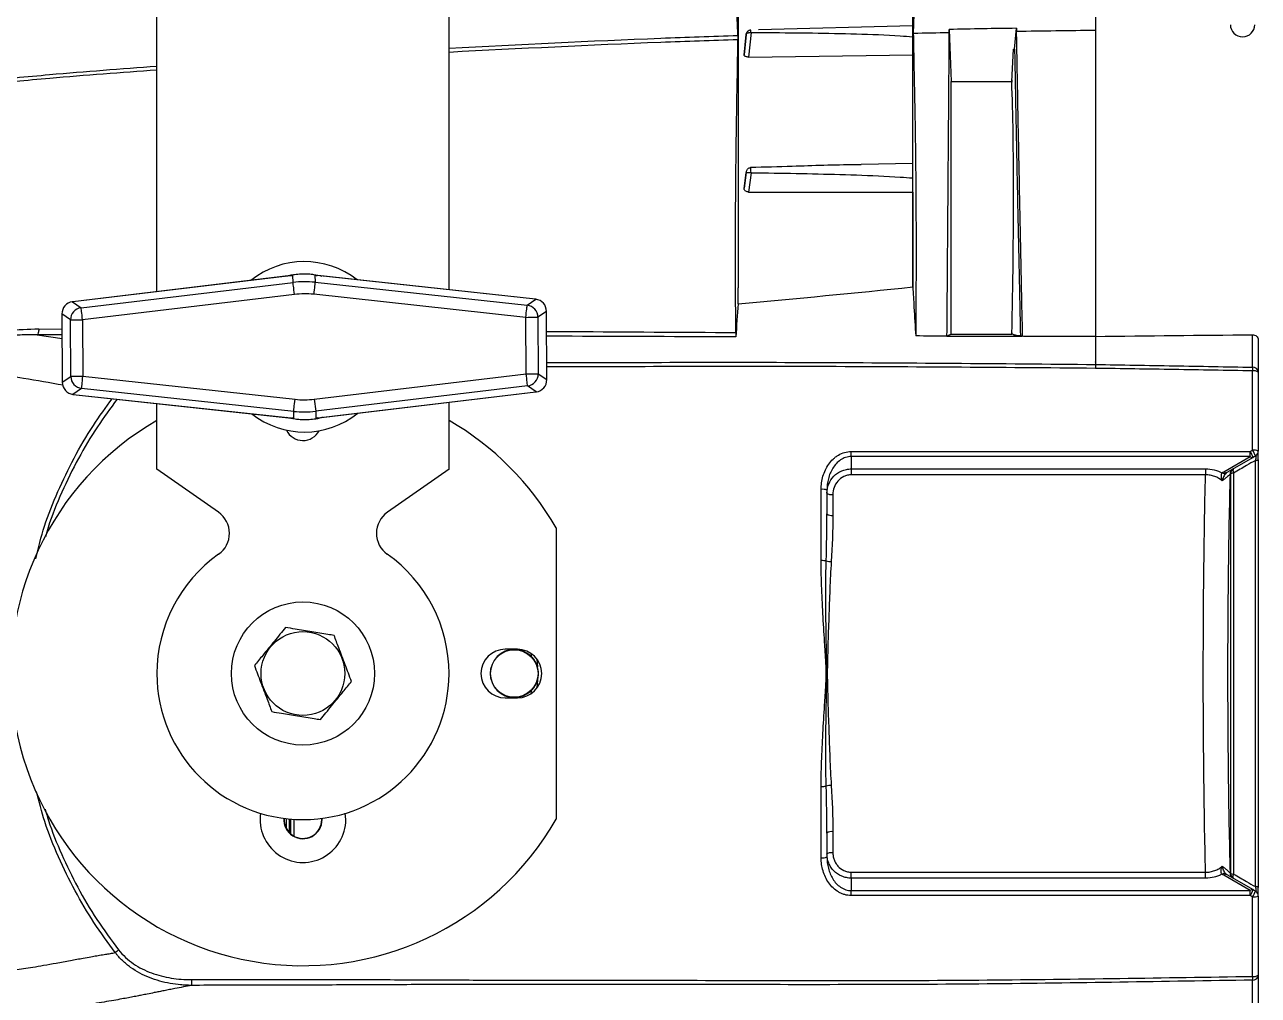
# Model space of a CAD drawing. Extents: x 9.3 to 87.2, y 0.6 to 68.8.
# Drawn here: x 13.83 to 20.16, y 25.04 to 30.02 of the extents above; entities that cross this region are included whole.
import ezdxf

# ---------------------------------------------------------------- set-up
doc = ezdxf.new("R2010")
doc.units = 0
doc.header["$MEASUREMENT"] = 0
doc.layers.add('OBJECT', color=7, linetype='CONTINUOUS')

msp = doc.modelspace()

# ---------------------------------------------------------------- linework, layer by layer
at = {"layer": 'OBJECT'}
for p, q in [((14.5044, 28.6507), (14.5044, 32.9182)), ((16.0044, 28.6601), (16.0044, 32.9182)), ((19.3244, 30.7756), (19.3244, 29.9916)), ((17.5309, 29.9713), (17.5204, 29.8672)), ((17.5204, 29.8653), (17.5309, 29.9712)), ((17.531, 29.9725), (17.5205, 29.8677)), ((17.5309, 29.9712), (17.5309, 29.9713)), ((17.5552, 29.9807), (17.5427, 29.855)), ((17.5542, 29.9932), (17.5527, 29.9932)), ((17.5535, 29.9807), (17.5552, 29.9807)), ((18.3859, 30.0154), (17.5936, 29.9944)), ((18.5735, 29.9799), (18.5731, 29.9967)), ((18.5731, 29.9967), (18.5824, 29.7301)), ((18.9088, 29.8948), (18.9182, 30.0026)), ((17.5427, 29.855), (18.3886, 29.8669)), ((18.8944, 29.7301), (18.904, 29.8948)), ((18.904, 29.8948), (18.9088, 29.8948)), ((18.5824, 28.4316), (18.5824, 29.7301)), ((18.5824, 29.7301), (18.8944, 29.7301)), ((17.5542, 29.2873), (17.5527, 29.2873)), ((18.3859, 29.3086), (18.1205, 29.3026)), ((17.5309, 29.2622), (17.5204, 29.1812)), ((17.5204, 29.1783), (17.5309, 29.2619)), ((17.5311, 29.2647), (17.5205, 29.1828)), ((17.5309, 29.2619), (17.5309, 29.2622)), ((17.5552, 29.2614), (17.5427, 29.1621)), ((17.5535, 29.2614), (17.5552, 29.2614)), ((17.5204, 29.1812), (17.5208, 29.1827)), ((17.5427, 29.1621), (18.3886, 29.1613)), ((18.3886, 28.6682), (18.3886, 29.1613)), ((15.2032, 28.734), (14.0724, 28.5989)), ((15.1918, 28.7328), (14.0724, 28.5991)), ((14.1154, 28.5683), (15.2034, 28.6982)), ((15.2034, 28.6982), (15.2032, 28.734)), ((15.3161, 28.7346), (15.3163, 28.6988)), ((16.4483, 28.6118), (15.3161, 28.7346)), ((15.3163, 28.6988), (16.4056, 28.5807)), ((16.4484, 28.6119), (15.3275, 28.7335)), ((15.2108, 28.6363), (14.1228, 28.5064)), ((16.3989, 28.5187), (15.3096, 28.6369)), ((14.0708, 28.5987), (14.07, 28.5988)), ((14.0708, 28.5987), (14.1154, 28.5683)), ((14.0724, 28.5989), (14.0724, 28.5991)), ((16.4056, 28.5807), (16.4499, 28.6116)), ((16.4484, 28.6119), (16.4483, 28.6118)), ((16.4507, 28.6117), (16.4499, 28.6116)), ((14.0164, 28.5367), (14.0183, 28.1847)), ((14.0606, 28.506), (14.0167, 28.536)), ((14.0167, 28.536), (14.0186, 28.1854)), ((16.4005, 28.2285), (16.3989, 28.5187)), ((16.5047, 28.5495), (16.4612, 28.5191)), ((16.4612, 28.5191), (16.4627, 28.2288)), ((16.5066, 28.1989), (16.5047, 28.5495)), ((16.5069, 28.1982), (16.505, 28.5502)), ((13.8986, 28.4591), (14.0168, 28.4586)), ((14.0621, 28.2158), (14.0606, 28.506)), ((14.1228, 28.5064), (14.1244, 28.2162)), ((13.8899, 28.4295), (14.0171, 28.4096)), ((14.017, 28.4291), (13.8899, 28.4295)), ((18.5615, 28.4216), (18.5615, 28.4226)), ((18.5824, 28.4316), (18.8944, 28.4316)), ((18.9252, 28.4232), (18.8944, 28.4316)), ((18.9021, 28.4214), (18.9008, 28.4214)), ((18.9481, 28.4214), (18.9386, 28.4232)), ((19.3244, 28.4212), (19.3244, 28.3089)), ((20.1604, 28.404), (20.1604, 28.2378)), ((19.3244, 28.3089), (19.3244, 28.2896)), ((19.3244, 28.2885), (19.3244, 28.2896)), ((19.3244, 28.2885), (19.3244, 28.2768)), ((14.0186, 28.1854), (14.0621, 28.2158)), ((14.1244, 28.2162), (15.2137, 28.098)), ((15.3125, 28.0986), (16.4005, 28.2285)), ((16.4627, 28.2288), (16.5066, 28.1989)), ((14.1177, 28.1542), (14.0734, 28.1233)), ((15.207, 28.036), (14.1177, 28.1542)), ((16.4079, 28.1666), (15.3199, 28.0367)), ((15.3201, 28.0009), (16.4509, 28.1359)), ((15.3315, 28.0021), (16.4509, 28.1358)), ((16.4525, 28.1361), (16.4079, 28.1666)), ((16.4509, 28.1359), (16.4509, 28.1358)), ((16.4525, 28.1361), (16.4533, 28.1361)), ((14.0726, 28.1232), (14.0734, 28.1233)), ((14.0749, 28.1229), (14.075, 28.1231)), ((14.0749, 28.1229), (15.1958, 28.0014)), ((14.075, 28.1231), (15.2072, 28.0003)), ((14.5044, 27.7398), (14.5044, 28.0764)), ((15.3125, 28.0986), (15.3199, 28.0367)), ((16.0044, 27.7398), (16.0044, 28.0825)), ((15.2072, 28.0003), (15.207, 28.036)), ((15.3199, 28.0367), (15.3201, 28.0009)), ((18.0704, 27.8044), (18.0704, 27.8299)), ((18.0704, 27.8044), (18.0704, 27.7407)), ((19.9829, 27.7261), (20.1185, 27.8044)), ((20.1335, 27.7996), (19.9979, 27.7214)), ((14.8207, 27.5183), (14.5044, 27.7398)), ((16.0044, 27.7398), (15.6881, 27.5183)), ((18.0704, 27.7407), (19.8892, 27.7407)), ((18.0704, 27.7407), (18.0704, 27.7103)), ((19.8892, 27.7103), (18.0704, 27.7103)), ((19.8892, 27.7407), (19.8892, 27.7103)), ((20.0185, 27.7162), (20.0151, 27.7142)), ((17.9754, 27.6083), (17.9754, 27.5021)), ((16.5544, 27.4385), (16.5544, 25.9419)), ((16.3554, 26.8152), (16.2934, 26.8152)), ((16.4248, 26.7942), (16.4261, 26.7777)), ((16.4549, 26.7617), (16.4589, 26.7244)), ((16.4589, 26.656), (16.4551, 26.6186)), ((16.2934, 26.5652), (16.3554, 26.5652)), ((16.4261, 26.6027), (16.4248, 26.5862)), ((15.1674, 25.9453), (15.1674, 25.8985)), ((15.1844, 25.9435), (15.1844, 25.8738)), ((15.1918, 25.8667), (15.1918, 25.9428)), ((15.2068, 25.9417), (15.2068, 25.8562)), ((15.3509, 25.9402), (15.3507, 25.9464)), ((15.3524, 25.9402), (15.3522, 25.9466)), ((15.4744, 25.9402), (15.472, 25.9725)), ((17.9754, 25.8783), (17.9754, 25.772)), ((18.0704, 25.6701), (19.8892, 25.6701)), ((18.0704, 25.6397), (18.0704, 25.6701)), ((19.8892, 25.6397), (19.8892, 25.6701)), ((19.9979, 25.659), (20.1335, 25.5807)), ((20.0151, 25.6662), (20.0185, 25.6642)), ((18.0704, 25.6397), (18.0704, 25.5759)), ((19.8892, 25.6397), (18.0704, 25.6397)), ((20.1185, 25.576), (19.9829, 25.6542)), ((18.0704, 25.5505), (18.0704, 25.5759)), ((20.1604, 25.1412), (20.1604, 24.9761))]:
    msp.add_line(p, q, dxfattribs=at)
at = {"layer": 'OBJECT', "flags": 128}
for points in [[(15.2108, 28.6363), (15.2094, 28.6479), (15.2081, 28.6591), (15.2068, 28.6694), (15.2057, 28.6786), (15.2048, 28.6864), (15.2041, 28.6923), (15.2036, 28.6963), (15.2034, 28.6982)], [(15.3163, 28.6988), (15.3161, 28.6969), (15.3157, 28.6929), (15.315, 28.687), (15.3142, 28.6792), (15.3132, 28.67), (15.3121, 28.6596), (15.3109, 28.6484), (15.3096, 28.6369)], [(16.3989, 28.5187), (16.4002, 28.5303), (16.4014, 28.5415), (16.4025, 28.5519), (16.4035, 28.5611), (16.4043, 28.5688), (16.405, 28.5748), (16.4054, 28.5788), (16.4056, 28.5807)], [(14.1228, 28.5064), (14.1214, 28.518), (14.1201, 28.5291), (14.1189, 28.5395), (14.1178, 28.5487), (14.1169, 28.5564), (14.1161, 28.5624), (14.1157, 28.5664), (14.1154, 28.5683)], [(16.3989, 28.5187), (16.4104, 28.5188), (16.4215, 28.5188), (16.4319, 28.5189), (16.4411, 28.5189), (16.4489, 28.519), (16.4549, 28.519), (16.4591, 28.519), (16.4612, 28.5191)], [(14.0606, 28.506), (14.0626, 28.5061), (14.0668, 28.5061), (14.0728, 28.5061), (14.0806, 28.5062), (14.0898, 28.5062), (14.1002, 28.5063), (14.1113, 28.5063), (14.1228, 28.5064)], [(20.1308, 28.2624), (20.1306, 28.2966), (20.13, 28.4298)], [(14.0621, 28.2158), (14.0642, 28.2158), (14.0684, 28.2159), (14.0744, 28.2159), (14.0822, 28.2159), (14.0914, 28.216), (14.1018, 28.216), (14.1129, 28.2161), (14.1244, 28.2162)], [(14.1177, 28.1542), (14.1179, 28.1561), (14.1183, 28.1601), (14.119, 28.166), (14.1198, 28.1738), (14.1208, 28.183), (14.1219, 28.1934), (14.1231, 28.2046), (14.1244, 28.2162)], [(16.4005, 28.2285), (16.412, 28.2286), (16.4231, 28.2286), (16.4335, 28.2287), (16.4427, 28.2287), (16.4505, 28.2288), (16.4565, 28.2288), (16.4607, 28.2288), (16.4627, 28.2288)], [(16.4079, 28.1666), (16.4076, 28.1685), (16.4072, 28.1725), (16.4064, 28.1784), (16.4055, 28.1862), (16.4044, 28.1954), (16.4032, 28.2057), (16.4019, 28.2169), (16.4005, 28.2285)], [(15.207, 28.036), (15.2072, 28.0379), (15.2076, 28.0419), (15.2083, 28.0479), (15.2091, 28.0556), (15.2101, 28.0649), (15.2112, 28.0752), (15.2124, 28.0864), (15.2137, 28.098)], [(20.1185, 27.8044), (20.1185, 27.807), (20.1185, 27.8099), (20.1185, 27.8129), (20.1185, 27.8161), (20.1185, 27.8195), (20.1185, 27.823), (20.1185, 27.8264), (20.1185, 27.8299)], [(20.0335, 27.7419), (20.0321, 27.7407), (20.0311, 27.7389), (20.0305, 27.7366), (20.0303, 27.7339), (20.0305, 27.7307), (20.0311, 27.7272), (20.0321, 27.7234), (20.0335, 27.7194)], [(17.9454, 27.6166), (17.946, 27.615), (17.9477, 27.6135), (17.9505, 27.612), (17.9542, 27.6108), (17.9587, 27.6097), (17.9639, 27.609), (17.9695, 27.6085), (17.9754, 27.6083)], [(17.9454, 25.7637), (17.946, 25.7653), (17.9477, 25.7669), (17.9505, 25.7683), (17.9542, 25.7696), (17.9587, 25.7706), (17.9639, 25.7714), (17.9695, 25.7719), (17.9754, 25.772)], [(20.0335, 25.6384), (20.0321, 25.6397), (20.0311, 25.6414), (20.0305, 25.6437), (20.0303, 25.6465), (20.0305, 25.6497), (20.0311, 25.6532), (20.0321, 25.657), (20.0335, 25.6609)], [(20.1185, 25.5505), (20.1185, 25.5539), (20.1185, 25.5574), (20.1185, 25.5609), (20.1185, 25.5642), (20.1185, 25.5675), (20.1185, 25.5705), (20.1185, 25.5734), (20.1185, 25.576)], [(20.13, 24.9504), (20.1301, 24.9844), (20.1307, 25.1165)]]:
    msp.add_lwpolyline(points, dxfattribs=at)
at = {"layer": 'OBJECT'}
for centre, radius in [((15.2544, 26.6902), 0.3675), ((15.2544, 26.6902), 0.215), ((16.3394, 26.6902), 0.122)]:
    msp.add_circle(centre, radius, dxfattribs=at)
for centre, radius, start, end in [((20.0794, 30.0212), 0.0625, 180, 360), ((15.2617, 28.3674), 0.4375, 51.81017, 128.81083), ((16.3984, 28.5184), 0.0627, 0.61945, 83.41331), ((14.1233, 28.506), 0.0627, 97.20747, 180.00171), ((24.5817, 28.1814), 5.2581, 178.96032, 179.17747), ((24.453, 28.1596), 4.3234, 178.63742, 178.88722), ((20.1329, 28.2349), 0.0276, 6.01606, 94.3518), ((14.1249, 28.2165), 0.0627, 180.61933, 263.41357), ((16.4, 28.2288), 0.0627, 277.20757, 0.00161), ((20.1376, 28.2006), 0.0436, 58.49349, 99.52978), ((15.2617, 28.3674), 0.4375, 231.81017, 308.81083), ((15.2544, 26.6902), 1.5, 120, 330.07357), ((15.2544, 27.9802), 0.094, 205.48452, 332.37038), ((15.2544, 26.6902), 1.5, 29.92643, 60), ((20.0161, 27.7603), 0.1238, 18.53186, 34.21453), ((20.1377, 27.7813), 0.056, 66.15474, 97.53275), ((20.0286, 27.7675), 0.1231, 18.46381, 34.24269), ((20.1304, 27.8325), 0.03, 300, 0), ((20.1296, 27.8134), 0.0143, 218.91535, 285.82024), ((20.1476, 27.8075), 0.0234, 264.49249, 303.00117), ((19.986, 27.7371), 0.0203, 236.47754, 291.6226), ((19.994, 27.7351), 0.0143, 218.91475, 285.8202), ((20.045, 27.714), 0.0299, 120.02082, 179.71652), ((20.0485, 27.716), 0.0299, 120.01906, 179.71631), ((20.0319, 27.6909), 0.0285, 86.75147, 117.90553), ((17.9228, 27.5696), 0.0664, 70.10983, 96.38465), ((14.745, 27.4102), 0.132, 305.28126, 55), ((15.7638, 27.4102), 0.132, 125, 234.71874), ((17.9684, 27.5382), 0.0368, 231.38687, 281.05001), ((15.2544, 26.6902), 0.75, 125.28126, 180), ((15.2544, 26.6902), 0.75, 0, 54.71874), ((17.9182, 27.0253), 0.2444, 84.56856, 90.65221), ((17.9707, 27.3701), 0.1057, 253.85249, 268.12866), ((16.2934, 26.6902), 0.125, 90, 270), ((16.3394, 26.6902), 0.1232, 45.25939, 314.74061), ((16.3554, 26.6902), 0.125, 270, 90), ((15.2544, 26.6902), 0.75, 180, 0), ((17.9182, 26.3551), 0.2444, 269.34767, 275.43155), ((17.9707, 26.0103), 0.1057, 91.87134, 106.14751), ((15.2544, 25.9402), 0.22, 171.5662, 0), ((15.2544, 25.9402), 0.098, 176.25401, 0), ((15.2544, 25.9402), 0.0965, 176.31142, 0), ((17.9684, 25.8422), 0.0368, 78.94999, 128.61313), ((17.9228, 25.8108), 0.0664, 263.61499, 289.89025), ((19.986, 25.6433), 0.0203, 68.3774, 123.52246), ((19.994, 25.6453), 0.0143, 74.1798, 141.08525), ((20.045, 25.6664), 0.0299, 180.28348, 239.97918), ((20.0485, 25.6644), 0.0299, 180.28386, 239.98063), ((20.0319, 25.6894), 0.0285, 242.09447, 273.24853), ((20.1476, 25.5728), 0.0234, 57.00004, 95.5063), ((20.1296, 25.567), 0.0143, 74.17976, 141.08465), ((20.0161, 25.6201), 0.1238, 325.78547, 341.46814), ((20.0286, 25.6128), 0.1231, 325.75731, 341.53619), ((20.1377, 25.5991), 0.056, 262.46725, 293.84526), ((20.1304, 25.5479), 0.03, 0, 60), ((20.1376, 25.1784), 0.0436, 260.4646, 301.5321), ((25.5091, 25.2192), 5.3793, 180.89252, 181.09369), ((20.1329, 25.1441), 0.0277, 265.55832, 354.02485)]:
    msp.add_arc(centre, radius, start, end, dxfattribs=at)
for centre, major_axis, ratio, start_param, end_param in [((17.2055, 26.6999), (0.2775, 3.6002), 0.04139, 5.78984, 5.790958), ((18.5816, 26.6902), (0.2162, 3.68), 0.064825, 5.209127, 5.688272), ((18.8958, 29.738), (0.0009, 0.015), 0.064825, 1.574605, 2.544533), ((17.2055, 26.6978), (0.218, 3.6002), 0.063145, 5.476315, 5.477433), ((15.2626, 28.2008), (-0.0027, 0.5009), 0.998148, 6.170016, 6.396354), ((15.2626, 28.2008), (0.0024, -0.4386), 0.997533, 3.028424, 3.254762), ((14.0789, 28.5364), (-0.0173, 0.0605), 0.988785, 6.131077, 7.583017), ((14.0724, 28.5984), (0.00749, 0.0009), 0.069473, 1.562842, 1.768966), ((16.4484, 28.6113), (0.0075, -0.00082), 0.069473, 1.372627, 1.57875), ((16.4425, 28.5492), (0.0167, 0.0607), 0.988785, 4.983354, 6.435293), ((18.8959, 28.4464), (0.0009, 0.015), 0.064825, 2.069916, 3.127948), ((16.4444, 28.1985), (-0.0173, 0.0605), 0.988785, 2.989485, 4.441424), ((14.0808, 28.1857), (0.0167, 0.0607), 0.988785, 1.841761, 3.2937), ((16.4509, 28.1365), (0.00749, 0.0009), 0.069473, 4.704435, 4.910558), ((14.075, 28.1236), (0.0075, -0.00082), 0.069473, 4.51422, 4.720343), ((15.2607, 28.5341), (-0.0024, 0.4386), 0.997533, 3.028424, 3.254762), ((15.2607, 28.5341), (-0.0027, 0.5009), 0.998148, 3.028424, 3.254762)]:
    msp.add_ellipse(centre, major_axis=major_axis, ratio=ratio, start_param=start_param, end_param=end_param, dxfattribs=at)
for points in [[(18.4156, 30.7631), (18.4069, 30.5007), (18.398, 30.2383), (18.3887, 29.976)], [(13.5894, 29.9757), (13.7951, 30.1138), (14.0016, 30.2507), (14.2088, 30.3863)], [(14.2341, 30.3663), (14.0225, 30.228), (13.8117, 30.0886), (13.6018, 29.9478)], [(18.5735, 29.9799), (18.5119, 29.9786), (18.4503, 29.9773), (18.3887, 29.976)], [(18.9182, 30.0026), (18.8032, 30.0012), (18.6881, 29.9992), (18.5731, 29.9967)], [(18.9182, 30.0026), (18.9179, 29.9971), (18.9176, 29.9916), (18.9173, 29.9861)], [(19.3244, 29.9916), (19.1887, 29.9901), (19.053, 29.9882), (18.9173, 29.9861)], [(18.3859, 28.6751), (18.3859, 28.688), (18.3859, 28.7009), (18.3859, 28.7137)], [(17.4895, 28.5888), (17.4895, 28.6159), (17.4894, 28.6428), (17.4894, 28.6695)], [(17.4895, 28.5888), (17.7887, 28.6151), (18.0875, 28.644), (18.3859, 28.6751)], [(18.3859, 28.6751), (18.3879, 28.6404), (18.3901, 28.6056), (18.3922, 28.5708)], [(17.4895, 28.5888), (17.4855, 28.5319), (17.4811, 28.4751), (17.4765, 28.4184)], [(18.3922, 28.5708), (18.3952, 28.5216), (18.3982, 28.4723), (18.4012, 28.423)], [(17.477, 28.4409), (17.4771, 28.4308), (17.4769, 28.423), (17.4765, 28.4184)], [(18.5615, 28.4226), (18.5081, 28.4227), (18.4546, 28.4229), (18.4012, 28.423)], [(18.5615, 28.4216), (18.6746, 28.4215), (18.7877, 28.4214), (18.9008, 28.4214)], [(19.3244, 28.4212), (19.1836, 28.4206), (19.0428, 28.4209), (18.9021, 28.4214)], [(18.9021, 28.4214), (18.9175, 28.4214), (18.9328, 28.4214), (18.9481, 28.4214)], [(18.9386, 28.4232), (18.9341, 28.4232), (18.9297, 28.4232), (18.9252, 28.4232)], [(19.3244, 28.4212), (19.5929, 28.4239), (19.8615, 28.4267), (20.13, 28.4298)], [(20.1304, 27.8368), (20.1304, 27.973), (20.1304, 28.1086), (20.1304, 28.2436)], [(20.1604, 28.2378), (20.1604, 28.1033), (20.1604, 27.9682), (20.1604, 27.8325)], [(18.0704, 27.8299), (18.7531, 27.8295), (19.4358, 27.8299), (20.1185, 27.8299)], [(20.1185, 27.8299), (20.1224, 27.8322), (20.1264, 27.8345), (20.1304, 27.8368)], [(20.1185, 27.8044), (19.4358, 27.8044), (18.7531, 27.804), (18.0704, 27.8044)], [(20.1454, 27.8065), (20.1414, 27.8042), (20.1374, 27.8019), (20.1335, 27.7996)], [(19.9748, 27.7201), (19.9771, 27.7224), (19.9798, 27.7244), (19.9829, 27.7261)], [(19.9979, 27.7214), (19.9962, 27.7204), (19.9947, 27.7193), (19.9935, 27.7182)], [(17.9154, 27.2697), (17.9154, 27.3918), (17.9154, 27.5139), (17.9154, 27.6356)], [(17.9454, 27.632), (17.9454, 27.5912), (17.9454, 27.5503), (17.9454, 27.5094)], [(17.9413, 27.2686), (17.9437, 27.3492), (17.9454, 27.4295), (17.9454, 27.5094)], [(17.9754, 27.5021), (17.9754, 27.4235), (17.9721, 27.3442), (17.9673, 27.2645)], [(17.9154, 25.7448), (17.9154, 25.8666), (17.9154, 25.9886), (17.9154, 26.1107)], [(17.9454, 25.8709), (17.9454, 25.9509), (17.9437, 26.0312), (17.9413, 26.1118)], [(17.9673, 26.1159), (17.9721, 26.0362), (17.9754, 25.9569), (17.9754, 25.8783)], [(17.9454, 25.8709), (17.9454, 25.8301), (17.9454, 25.7892), (17.9454, 25.7483)], [(19.9829, 25.6542), (19.9798, 25.656), (19.9771, 25.658), (19.9748, 25.6603)], [(19.9935, 25.6622), (19.9947, 25.661), (19.9962, 25.66), (19.9979, 25.659)], [(18.0704, 25.5759), (18.7531, 25.5764), (19.4358, 25.576), (20.1185, 25.576)], [(20.1185, 25.5505), (19.4358, 25.5505), (18.7531, 25.5509), (18.0704, 25.5505)], [(20.1304, 25.5436), (20.1264, 25.5459), (20.1224, 25.5482), (20.1185, 25.5505)], [(20.1304, 25.1354), (20.1304, 25.2708), (20.1304, 25.4069), (20.1304, 25.5436)], [(20.1335, 25.5807), (20.1374, 25.5784), (20.1414, 25.5761), (20.1454, 25.5738)], [(20.1604, 25.5479), (20.1604, 25.4117), (20.1604, 25.2761), (20.1604, 25.1412)], [(14.308, 25.2712), (14.3015, 25.2662), (14.2951, 25.2612), (14.2907, 25.2577)]]:
    msp.add_open_spline(points, degree=3, dxfattribs=at)
for points, knots in [([(17.4878, 29.9658), (17.484, 30.0734), (17.4802, 30.181), (17.4765, 30.2886), (17.4718, 30.4262), (17.4672, 30.5637), (17.4626, 30.7013)], [0.00042223, 0.00042223, 0.00042223, 0.00042223, 0.00998302, 0.00998302, 0.00998302, 0.02220394, 0.02220394, 0.02220394, 0.02220394]), ([(17.4894, 30.3068), (17.4894, 30.2693), (17.4894, 30.2275), (17.4894, 30.1355), (17.4894, 30.0853), (17.4894, 29.9765), (17.4894, 29.9183), (17.4894, 29.8252), (17.4894, 29.7932), (17.4894, 29.7272), (17.4894, 29.6933), (17.4894, 29.5888), (17.4894, 29.5157), (17.4894, 29.4011), (17.4894, 29.3621), (17.4894, 29.2824), (17.4894, 29.2416), (17.4894, 29.1172), (17.4894, 29.0315), (17.4894, 28.8988), (17.4894, 28.8539), (17.4894, 28.7855), (17.4894, 28.7625), (17.4894, 28.7162), (17.4894, 28.6928), (17.4894, 28.6695)], [0, 0, 0, 0, 0.125, 0.125, 0.25, 0.25, 0.375, 0.375, 0.4375, 0.4375, 0.5, 0.5, 0.625, 0.625, 0.6875, 0.6875, 0.75, 0.75, 0.875, 0.875, 0.9375, 0.9375, 0.96875, 0.96875, 1, 1, 1, 1]), ([(18.3859, 28.7137), (18.3859, 28.8963), (18.3859, 29.0683), (18.3859, 29.3909), (18.3859, 29.5394), (18.3859, 29.7427), (18.3859, 29.8068), (18.3859, 29.9276), (18.3859, 29.9844), (18.3859, 30.1434), (18.3859, 30.2332), (18.3859, 30.3068)], [0, 0, 0, 0, 0.25, 0.25, 0.5, 0.5, 0.625, 0.625, 0.75, 0.75, 1, 1, 1, 1]), ([(16.0044, 29.9007), (16.3667, 29.9194), (16.8609, 29.945), (17.3557, 29.9614), (17.4878, 29.9658)], [0, 0, 0, 0, 0.733039, 1, 1, 1, 1]), ([(17.4878, 29.9658), (17.4879, 29.9611), (17.4881, 29.9569), (17.4882, 29.9495), (17.4882, 29.9463), (17.4882, 29.9437)], [0, 0, 0, 0, 0.5, 0.5, 1, 1, 1, 1]), ([(17.5309, 29.9713), (17.5309, 29.9713), (17.531, 29.9734), (17.5317, 29.9779), (17.5347, 29.9839), (17.5384, 29.9882), (17.5412, 29.9896), (17.5419, 29.9899)], [0, 0, 0, 0, 0.007792, 0.267396, 0.605312, 0.905333, 1, 1, 1, 1]), ([(17.5309, 29.9712), (17.5309, 29.9712), (17.5311, 29.9722), (17.5319, 29.975), (17.535, 29.9781), (17.5408, 29.98), (17.547, 29.9808), (17.5513, 29.9807), (17.5535, 29.9807)], [0, 0, 0, 0, 0.00456, 0.169624, 0.473652, 0.691285, 0.845257, 1, 1, 1, 1]), ([(17.5527, 29.9932), (17.5501, 29.993), (17.5462, 29.9926), (17.5429, 29.9905), (17.5419, 29.9899)], [0, 0, 0, 0, 0.681391, 1, 1, 1, 1]), ([(17.5527, 29.9932), (17.553, 29.993), (17.5534, 29.9926), (17.5534, 29.9847), (17.5535, 29.9807)], [0, 0, 0, 0, 0.488037, 1, 1, 1, 1]), ([(17.5552, 29.9807), (17.5853, 29.9806), (17.6906, 29.9805), (17.8711, 29.9792), (18.0965, 29.9743), (18.2683, 29.9691), (18.3646, 29.9608), (18.3859, 29.959)], [0, 0, 0, 0, 0.108843, 0.380177, 0.651516, 0.922882, 1, 1, 1, 1]), ([(18.3887, 29.976), (18.3894, 29.9302), (18.3903, 29.8819), (18.3923, 29.78), (18.3934, 29.7265), (18.3957, 29.6145), (18.3968, 29.5561), (18.3989, 29.4344), (18.3998, 29.3713), (18.4012, 29.2408), (18.4018, 29.1733), (18.4025, 29.0338), (18.4027, 28.9618), (18.4028, 28.7405), (18.4022, 28.5855), (18.4012, 28.423)], [0, 0, 0, 0, 0.125, 0.125, 0.25, 0.25, 0.375, 0.375, 0.5, 0.5, 0.625, 0.625, 0.75, 0.75, 1, 1, 1, 1]), ([(18.5615, 28.4226), (18.5622, 28.504), (18.5628, 28.5836), (18.564, 28.7393), (18.5646, 28.8152), (18.5658, 28.963), (18.5663, 29.0349), (18.5674, 29.1747), (18.568, 29.2425), (18.5695, 29.4392), (18.5704, 29.5614), (18.5717, 29.7297), (18.5721, 29.7834), (18.5728, 29.8855), (18.5731, 29.934), (18.5735, 29.9799)], [0, 0, 0, 0, 0.125, 0.125, 0.25, 0.25, 0.375, 0.375, 0.5, 0.5, 0.75, 0.75, 0.875, 0.875, 1, 1, 1, 1]), ([(18.9173, 29.9861), (18.9181, 29.9399), (18.919, 29.8911), (18.9208, 29.7884), (18.9218, 29.7345), (18.925, 29.5652), (18.9274, 29.4425), (18.9326, 29.1791), (18.9355, 29.0384), (18.9415, 28.7412), (18.9448, 28.5847), (18.9481, 28.4214)], [0, 0, 0, 0, 0.125, 0.125, 0.25, 0.25, 0.5, 0.5, 0.75, 0.75, 1, 1, 1, 1]), ([(19.3244, 29.9916), (19.3244, 29.8986), (19.3244, 29.7954), (19.3244, 29.625), (19.3244, 29.5658), (19.3244, 29.4427), (19.3244, 29.3788), (19.3244, 29.2795), (19.3244, 29.2457), (19.3244, 29.1773), (19.3244, 29.1427), (19.3244, 29.0371), (19.3244, 28.9648), (19.3244, 28.7419), (19.3244, 28.5855), (19.3244, 28.4212)], [0, 0, 0, 0, 0.25, 0.25, 0.375, 0.375, 0.5, 0.5, 0.5625, 0.5625, 0.625, 0.625, 0.75, 0.75, 1, 1, 1, 1]), ([(17.4882, 29.9437), (17.3561, 29.9393), (16.8612, 29.923), (16.3668, 29.8977), (16.0044, 29.8792)], [0, 0, 0, 0, 0.266884, 1, 1, 1, 1]), ([(17.477, 28.4409), (17.4766, 28.5193), (17.4763, 28.5961), (17.4759, 28.7458), (17.4758, 28.8189), (17.4759, 28.9613), (17.4761, 29.0308), (17.4768, 29.1659), (17.4773, 29.2313), (17.4786, 29.3577), (17.4794, 29.4187), (17.4813, 29.5365), (17.4823, 29.5933), (17.4852, 29.756), (17.487, 29.8548), (17.4882, 29.9437)], [0, 0, 0, 0, 0.125, 0.125, 0.25, 0.25, 0.375, 0.375, 0.5, 0.5, 0.625, 0.625, 0.75, 0.75, 1, 1, 1, 1]), ([(17.5427, 29.855), (17.5401, 29.8551), (17.5349, 29.8552), (17.5281, 29.8571), (17.5231, 29.8598), (17.5207, 29.8628), (17.5205, 29.8646), (17.5204, 29.8653)], [0, 0, 0, 0, 0.221448, 0.442935, 0.663365, 0.882264, 1, 1, 1, 1]), ([(18.9088, 29.8948), (18.9096, 29.8505), (18.9104, 29.8038), (18.9122, 29.7059), (18.9131, 29.6546), (18.9162, 29.4943), (18.9185, 29.3785), (18.9235, 29.1311), (18.9263, 28.9993), (18.9322, 28.7214), (18.9353, 28.5754), (18.9386, 28.4232)], [0, 0, 0, 0, 0.125, 0.125, 0.25, 0.25, 0.5, 0.5, 0.75, 0.75, 1, 1, 1, 1]), ([(14.5044, 29.7885), (14.321, 29.7748), (14.0197, 29.7523), (13.7189, 29.7239), (13.6012, 29.7128)], [0, 0, 0, 0, 0.608766, 1, 1, 1, 1]), ([(13.6018, 29.7322), (13.719, 29.7435), (14.0195, 29.7722), (14.3207, 29.7951), (14.5044, 29.809)], [0, 0, 0, 0, 0.389864, 1, 1, 1, 1]), ([(17.5309, 29.2622), (17.5309, 29.2622), (17.531, 29.2645), (17.5318, 29.2694), (17.5346, 29.2764), (17.5395, 29.2822), (17.5457, 29.2862), (17.5504, 29.2869), (17.5527, 29.2873)], [0, 0, 0, 0, 0.005291, 0.18147, 0.410797, 0.614402, 0.806988, 1, 1, 1, 1]), ([(17.5527, 29.2873), (17.553, 29.2847), (17.5534, 29.2793), (17.5534, 29.2675), (17.5535, 29.2614)], [0, 0, 0, 0, 0.488035, 1, 1, 1, 1]), ([(18.1202, 29.302), (18.1104, 29.302), (17.9926, 29.3012), (17.8039, 29.2947), (17.6251, 29.2894), (17.5542, 29.2873)], [0, 0, 0, 0, 0.052177, 0.624298, 1, 1, 1, 1]), ([(17.5309, 29.2619), (17.5309, 29.2619), (17.5311, 29.2622), (17.5319, 29.2629), (17.535, 29.2631), (17.5408, 29.2626), (17.547, 29.2619), (17.5513, 29.2616), (17.5535, 29.2614)], [0, 0, 0, 0, 0.00456, 0.169626, 0.473653, 0.691286, 0.845259, 1, 1, 1, 1]), ([(17.5552, 29.2614), (17.5853, 29.261), (17.6906, 29.2596), (17.8711, 29.2564), (18.0965, 29.2498), (18.2683, 29.2436), (18.3646, 29.2358), (18.3859, 29.2341)], [0, 0, 0, 0, 0.108843, 0.380177, 0.651516, 0.922882, 1, 1, 1, 1]), ([(17.5427, 29.1621), (17.5401, 29.1623), (17.5349, 29.1627), (17.5281, 29.1656), (17.5231, 29.1699), (17.5207, 29.1744), (17.5205, 29.1773), (17.5204, 29.1783)], [0, 0, 0, 0, 0.221447, 0.442936, 0.663368, 0.882265, 1, 1, 1, 1]), ([(15.1661, 28.7297), (15.1735, 28.7317), (15.1868, 28.7353), (15.2139, 28.7397), (15.2462, 28.7428), (15.2806, 28.7424), (15.3181, 28.7389), (15.3379, 28.7341), (15.3513, 28.7309)], [0, 0, 0, 0, 0.148199, 0.266623, 0.443454, 0.621102, 0.744676, 1, 1, 1, 1]), ([(15.1918, 28.7324), (15.1953, 28.7329), (15.1991, 28.7336), (15.2029, 28.734), (15.2032, 28.734)], [0, 0, 0, 0, 0.926545, 1, 1, 1, 1]), ([(15.3161, 28.7346), (15.3164, 28.7346), (15.3202, 28.7342), (15.324, 28.7336), (15.3275, 28.7331)], [0, 0, 0, 0, 0.073454, 1, 1, 1, 1]), ([(14.0724, 28.5991), (14.0722, 28.599), (14.0714, 28.5989), (14.0706, 28.5988), (14.07, 28.5988)], [0, 0, 0, 0, 0.2493103, 1, 1, 1, 1]), ([(16.4507, 28.6117), (16.4505, 28.6117), (16.4497, 28.6118), (16.4489, 28.6119), (16.4484, 28.6119)], [0, 0, 0, 0, 0.251111, 1, 1, 1, 1]), ([(13.5744, 28.4167), (13.6011, 28.4247), (13.628, 28.4313), (13.6819, 28.4421), (13.7089, 28.4464), (13.7899, 28.4565), (13.8442, 28.4594), (13.8986, 28.4591)], [0, 0, 0, 0, 0.25, 0.25, 0.5, 0.5, 1, 1, 1, 1]), ([(13.8986, 28.4591), (13.8977, 28.4514), (13.8964, 28.4446), (13.8934, 28.4344), (13.8917, 28.431), (13.8899, 28.4295)], [0, 0, 0, 0, 0.5, 0.5, 1, 1, 1, 1]), ([(16.5055, 28.4466), (16.5502, 28.4464), (16.873, 28.4446), (17.1975, 28.4426), (17.477, 28.4409)], [0, 0, 0, 0, 0.138308, 1, 1, 1, 1]), ([(13.8899, 28.4295), (13.8835, 28.4295), (13.8769, 28.4296), (13.864, 28.4296), (13.8447, 28.4294), (13.8253, 28.4288), (13.7866, 28.427), (13.7608, 28.4251), (13.7091, 28.4193), (13.6833, 28.4156), (13.6318, 28.4061), (13.606, 28.4004), (13.5803, 28.3934)], [0, 0, 0, 0, 0.0625, 0.0625, 0.125, 0.25, 0.25, 0.5, 0.5, 0.75, 0.75, 1, 1, 1, 1]), ([(17.4765, 28.4184), (17.1965, 28.4194), (16.8723, 28.4206), (16.5496, 28.4217), (16.5057, 28.4218)], [0, 0, 0, 0, 0.863873, 1, 1, 1, 1]), ([(18.5824, 28.4316), (18.5792, 28.4301), (18.576, 28.4285), (18.5728, 28.427), (18.5712, 28.4263), (18.5696, 28.4255), (18.568, 28.4247), (18.5664, 28.424), (18.5648, 28.4232), (18.5632, 28.4224), (18.5626, 28.4222), (18.562, 28.4219), (18.5615, 28.4216)], [0, 0, 0, 0, 0.00666965, 0.00666965, 0.00666965, 0.01000448, 0.01000448, 0.01000448, 0.0133393, 0.0133393, 0.0133393, 0.01455811, 0.01455811, 0.01455811, 0.01455811]), ([(20.13, 28.4298), (20.134, 28.4298), (20.1379, 28.4292), (20.1453, 28.4267), (20.1487, 28.4248), (20.1571, 28.4176), (20.1604, 28.4109), (20.1604, 28.404)], [0, 0, 0, 0, 0.25, 0.25, 0.5, 0.5, 1, 1, 1, 1]), ([(14.0226, 28.1703), (13.9551, 28.1821), (13.8348, 28.2031), (13.6617, 28.2322), (13.4955, 28.2468), (13.393, 28.2707), (13.3414, 28.2827)], [0, 0, 0, 0, 0.2983908, 0.5312652, 0.7641158, 1, 1, 1, 1]), ([(16.5064, 28.2864), (16.9559, 28.2876), (17.8953, 28.29), (18.8346, 28.2814), (19.3244, 28.2768)], [0, 0, 0, 0, 0.478522, 1, 1, 1, 1]), ([(19.3241, 28.2569), (18.8343, 28.2609), (17.8952, 28.2685), (16.956, 28.2654), (16.5065, 28.2639)], [0, 0, 0, 0, 0.521471, 1, 1, 1, 1]), ([(20.1304, 28.2436), (19.996, 28.2462), (19.8616, 28.2485), (19.5929, 28.2529), (19.4585, 28.255), (19.3241, 28.2569)], [0, 0, 0, 0, 0.5, 0.5, 1, 1, 1, 1]), ([(19.3244, 28.2768), (19.4588, 28.2748), (19.5932, 28.2725), (19.862, 28.2677), (19.9964, 28.2652), (20.1308, 28.2624)], [0, 0, 0, 0, 0.5, 0.5, 1, 1, 1, 1]), ([(16.4509, 28.1358), (16.4511, 28.1358), (16.4519, 28.1359), (16.4527, 28.136), (16.4533, 28.1361)], [0, 0, 0, 0, 0.249349, 1, 1, 1, 1]), ([(13.8823, 27.2791), (13.896, 27.3353), (13.9249, 27.4532), (13.9942, 27.6249), (14.0774, 27.7978), (14.1706, 27.9578), (14.2423, 28.0558), (14.2755, 28.1012)], [0, 0, 0, 0, 0.189076, 0.396211, 0.603347, 0.816185, 1, 1, 1, 1]), ([(14.3004, 28.0985), (14.2656, 28.0516), (14.1935, 27.9543), (14.0986, 27.7943), (14.0147, 27.6216), (13.959, 27.4861), (13.9363, 27.4077), (13.9316, 27.3914)], [0, 0, 0, 0, 0.218173, 0.453134, 0.694761, 0.936389, 1, 1, 1, 1]), ([(14.0726, 28.1232), (14.0728, 28.1232), (14.0736, 28.1231), (14.0744, 28.123), (14.0749, 28.1229)], [0, 0, 0, 0, 0.251111, 1, 1, 1, 1]), ([(15.3572, 28.0052), (15.3498, 28.0032), (15.3365, 27.9996), (15.3094, 27.9952), (15.2771, 27.9921), (15.2427, 27.9925), (15.2052, 27.9959), (15.1854, 28.0007), (15.172, 28.004)], [0, 0, 0, 0, 0.148199, 0.266623, 0.443454, 0.621102, 0.744676, 1, 1, 1, 1]), ([(15.2072, 28.0003), (15.2069, 28.0003), (15.2031, 28.0006), (15.1993, 28.0012), (15.1958, 28.0018)], [0, 0, 0, 0, 0.073455, 1, 1, 1, 1]), ([(15.3315, 28.0025), (15.328, 28.0019), (15.3242, 28.0013), (15.3204, 28.0009), (15.3201, 28.0009)], [0, 0, 0, 0, 0.926546, 1, 1, 1, 1]), ([(17.9154, 27.6356), (17.9154, 27.6586), (17.9185, 27.6812), (17.9281, 27.7141), (17.9322, 27.725), (17.942, 27.7456), (17.9477, 27.7554), (17.9609, 27.7742), (17.9685, 27.783), (17.981, 27.7948), (17.9853, 27.7985), (17.9945, 27.8054), (17.9994, 27.8087), (18.0143, 27.8174), (18.0248, 27.822), (18.0472, 27.8283), (18.0587, 27.8299), (18.0704, 27.8299)], [0, 0, 0, 0, 0.25, 0.25, 0.375, 0.375, 0.5, 0.5, 0.625, 0.625, 0.6875, 0.6875, 0.75, 0.75, 0.875, 0.875, 1, 1, 1, 1]), ([(20.1604, 27.7879), (20.1604, 27.7941), (20.1604, 27.8001), (20.1604, 27.8112), (20.1604, 27.8162), (20.1604, 27.8244), (20.1604, 27.8275), (20.1604, 27.8316), (20.1604, 27.8325), (20.1604, 27.8325)], [0, 0, 0, 0, 0.25, 0.25, 0.5, 0.5, 0.75, 0.75, 1, 1, 1, 1]), ([(18.0704, 27.8044), (18.0605, 27.8044), (18.0507, 27.8028), (18.0319, 27.7967), (18.0232, 27.7923), (18.0068, 27.7813), (17.9994, 27.7747), (17.9862, 27.7604), (17.9802, 27.7524), (17.9699, 27.7357), (17.9655, 27.727), (17.9581, 27.709), (17.955, 27.6996), (17.9477, 27.6711), (17.9454, 27.6517), (17.9454, 27.632)], [0, 0, 0, 0, 0.125, 0.125, 0.25, 0.25, 0.375, 0.375, 0.5, 0.5, 0.625, 0.625, 0.75, 0.75, 1, 1, 1, 1]), ([(20.1454, 27.7842), (20.1302, 27.7754), (20.115, 27.7666), (20.0998, 27.7578), (20.0777, 27.745), (20.0556, 27.7322), (20.0335, 27.7194)], [0, 0, 0, 0, 0.001460027, 0.001460027, 0.001460027, 0.003580259, 0.003580259, 0.003580259, 0.003580259]), ([(20.1454, 27.8065), (20.1463, 27.807), (20.1471, 27.8071), (20.1482, 27.8059), (20.1486, 27.8045), (20.1486, 27.8), (20.1482, 27.797), (20.1471, 27.7908), (20.1463, 27.7875), (20.1454, 27.7842)], [0, 0, 0, 0, 0.25, 0.25, 0.5, 0.5, 0.75, 0.75, 1, 1, 1, 1]), ([(20.1454, 25.5962), (20.1454, 25.7773), (20.1454, 25.9595), (20.1454, 26.3243), (20.1454, 26.5072), (20.1454, 26.8732), (20.1454, 27.0562), (20.1454, 27.421), (20.1454, 27.603), (20.1454, 27.7842)], [0, 0, 0, 0, 0.25, 0.25, 0.5, 0.5, 0.75, 0.75, 1, 1, 1, 1]), ([(20.1604, 27.7879), (20.1604, 27.6061), (20.1604, 27.4234), (20.1604, 27.0574), (20.1604, 26.8738), (20.1604, 26.5066), (20.1604, 26.323), (20.1604, 25.957), (20.1604, 25.7743), (20.1604, 25.5925)], [0, 0, 0, 0, 0.25, 0.25, 0.5, 0.5, 0.75, 0.75, 1, 1, 1, 1]), ([(17.9454, 27.6166), (17.9454, 27.6325), (17.9483, 27.648), (17.9602, 27.6777), (17.9688, 27.691), (17.9859, 27.7087), (17.9922, 27.714), (18.0057, 27.7233), (18.013, 27.7273), (18.0286, 27.7339), (18.0366, 27.7364), (18.0532, 27.7398), (18.0618, 27.7407), (18.0704, 27.7407)], [0, 0, 0, 0, 0.25, 0.25, 0.5, 0.5, 0.625, 0.625, 0.75, 0.75, 0.875, 0.875, 1, 1, 1, 1]), ([(18.0704, 27.7103), (18.0637, 27.7103), (18.057, 27.7095), (18.0442, 27.7066), (18.038, 27.7045), (18.0201, 27.6961), (18.0097, 27.6882), (17.9926, 27.6687), (17.9862, 27.6577), (17.9775, 27.6336), (17.9754, 27.6211), (17.9754, 27.6083)], [0, 0, 0, 0, 0.125, 0.125, 0.25, 0.25, 0.5, 0.5, 0.75, 0.75, 1, 1, 1, 1]), ([(19.8892, 25.6701), (19.8855, 25.8353), (19.8826, 26.0026), (19.8788, 26.3413), (19.8778, 26.5127), (19.8778, 26.7295), (19.8779, 26.773), (19.8781, 26.8597), (19.8783, 26.903), (19.879, 27.0326), (19.8797, 27.1186), (19.8812, 27.2472), (19.8817, 27.2901), (19.8829, 27.3752), (19.8835, 27.4176), (19.8857, 27.5441), (19.8873, 27.6276), (19.8892, 27.7103)], [0, 0, 0, 0, 0.25, 0.25, 0.5, 0.5, 0.5625, 0.5625, 0.625, 0.625, 0.75, 0.75, 0.8125, 0.8125, 0.875, 0.875, 1, 1, 1, 1]), ([(19.8892, 27.7407), (19.9047, 27.7407), (19.9197, 27.7389), (19.949, 27.7318), (19.9624, 27.7267), (19.9748, 27.7201)], [0, 0, 0, 0, 0.5, 0.5, 1, 1, 1, 1]), ([(19.975, 27.6793), (19.9642, 27.6888), (19.9512, 27.6966), (19.9292, 27.7047), (19.9214, 27.7068), (19.9056, 27.7096), (19.8974, 27.7103), (19.8892, 27.7103)], [0, 0, 0, 0, 0.5, 0.5, 0.75, 0.75, 1, 1, 1, 1]), ([(19.9748, 27.7201), (19.9725, 27.7179), (19.9709, 27.7149), (19.9691, 27.7082), (19.969, 27.7046), (19.9699, 27.6936), (19.9723, 27.6863), (19.975, 27.6793)], [0, 0, 0, 0, 0.25, 0.25, 0.5, 0.5, 1, 1, 1, 1]), ([(19.9935, 27.7182), (19.9911, 27.7159), (19.9889, 27.713), (19.985, 27.7064), (19.9834, 27.703), (19.979, 27.6926), (19.9767, 27.6858), (19.975, 27.6793)], [0, 0, 0, 0, 0.25, 0.25, 0.5, 0.5, 1, 1, 1, 1]), ([(20.0151, 27.7142), (20.0146, 27.7131), (20.0131, 27.7115), (20.0088, 27.7071), (20.0059, 27.7045), (19.9989, 27.6985), (19.9948, 27.6951), (19.9856, 27.6876), (19.9805, 27.6836), (19.975, 27.6793)], [0, 0, 0, 0, 0.25, 0.25, 0.5, 0.5, 0.75, 0.75, 1, 1, 1, 1]), ([(20.0151, 27.7142), (20.0131, 27.6318), (20.0113, 27.5485), (20.0089, 27.4221), (20.0082, 27.3798), (20.0069, 27.2947), (20.0063, 27.2519), (20.0048, 27.1231), (20.004, 27.0369), (20.0032, 26.9072), (20.003, 26.8638), (20.0027, 26.777), (20.0027, 26.7334), (20.0027, 26.6029), (20.0029, 26.5162), (20.004, 26.3432), (20.0048, 26.2569), (20.0079, 25.9993), (20.011, 25.831), (20.0151, 25.6662)], [0, 0, 0, 0, 0.125, 0.125, 0.1875, 0.1875, 0.25, 0.25, 0.375, 0.375, 0.4375, 0.4375, 0.5, 0.5, 0.625, 0.625, 0.75, 0.75, 1, 1, 1, 1]), ([(20.0185, 25.6642), (20.0186, 25.8343), (20.0186, 26.0051), (20.0186, 26.3472), (20.0186, 26.5186), (20.0186, 26.8618), (20.0186, 27.0333), (20.0186, 27.3754), (20.0186, 27.5461), (20.0185, 27.7162)], [0, 0, 0, 0, 0.25, 0.25, 0.5, 0.5, 0.75, 0.75, 1, 1, 1, 1]), ([(20.0335, 27.7194), (20.0335, 27.5488), (20.0335, 27.3776), (20.0335, 27.0344), (20.0335, 26.8623), (20.0335, 26.5181), (20.0335, 26.3461), (20.0335, 26.0029), (20.0335, 25.8315), (20.0335, 25.6609)], [0, 0, 0, 0, 0.25, 0.25, 0.5, 0.5, 0.75, 0.75, 1, 1, 1, 1]), ([(17.9154, 26.1107), (17.9154, 26.159), (17.9166, 26.2073), (17.9202, 26.3038), (17.9226, 26.3521), (17.9281, 26.4487), (17.9313, 26.497), (17.936, 26.5694), (17.9376, 26.5935), (17.9405, 26.6418), (17.9419, 26.666), (17.9419, 26.7143), (17.9405, 26.7384), (17.9376, 26.7867), (17.936, 26.8109), (17.9313, 26.8833), (17.9281, 26.9316), (17.9226, 27.0282), (17.9202, 27.0765), (17.9166, 27.1731), (17.9154, 27.2214), (17.9154, 27.2697)], [0, 0, 0, 0, 0.125, 0.125, 0.25, 0.25, 0.375, 0.375, 0.4375, 0.4375, 0.5, 0.5, 0.5625, 0.5625, 0.625, 0.625, 0.75, 0.75, 0.875, 0.875, 1, 1, 1, 1]), ([(17.9413, 26.1118), (17.9399, 26.1597), (17.9394, 26.2078), (17.9392, 26.304), (17.9395, 26.3522), (17.9406, 26.4487), (17.9414, 26.497), (17.9427, 26.5694), (17.9432, 26.5935), (17.944, 26.6419), (17.9444, 26.666), (17.9444, 26.7144), (17.944, 26.7385), (17.9432, 26.7869), (17.9427, 26.811), (17.9414, 26.8835), (17.9406, 26.9317), (17.9395, 27.0281), (17.9392, 27.0763), (17.9394, 27.1726), (17.9399, 27.2206), (17.9413, 27.2686)], [0, 0, 0, 0, 0.125, 0.125, 0.25, 0.25, 0.375, 0.375, 0.4375, 0.4375, 0.5, 0.5, 0.5625, 0.5625, 0.625, 0.625, 0.75, 0.75, 0.875, 0.875, 1, 1, 1, 1]), ([(17.9673, 27.2645), (17.9644, 27.2171), (17.9621, 27.1696), (17.9581, 27.0742), (17.9563, 27.0264), (17.953, 26.9306), (17.9515, 26.8826), (17.9493, 26.8105), (17.9486, 26.7864), (17.9474, 26.7383), (17.9469, 26.7143), (17.9469, 26.6661), (17.9474, 26.642), (17.9486, 26.5939), (17.9493, 26.5699), (17.9515, 26.4978), (17.953, 26.4498), (17.9563, 26.3539), (17.9581, 26.3062), (17.9621, 26.2108), (17.9644, 26.1632), (17.9673, 26.1159)], [0, 0, 0, 0, 0.125, 0.125, 0.25, 0.25, 0.375, 0.375, 0.4375, 0.4375, 0.5, 0.5, 0.5625, 0.5625, 0.625, 0.625, 0.75, 0.75, 0.875, 0.875, 1, 1, 1, 1]), ([(15.165, 26.9264), (15.1459, 26.9031), (15.1073, 26.8559), (15.053, 26.7895), (15.0193, 26.7482), (15.0051, 26.7309)], [0, 0, 0, 0, 0.359917, 0.730732, 1, 1, 1, 1]), ([(15.4143, 26.8858), (15.4038, 26.8875), (15.3662, 26.8936), (15.2992, 26.9045), (15.2258, 26.9165), (15.1814, 26.9237), (15.165, 26.9264)], [0, 0, 0, 0, 0.128092, 0.458987, 0.79955, 1, 1, 1, 1]), ([(15.5037, 26.6495), (15.4931, 26.6776), (15.4714, 26.7347), (15.4411, 26.815), (15.4222, 26.8648), (15.4143, 26.8858)], [0, 0, 0, 0, 0.3599166, 0.7307321, 1, 1, 1, 1]), ([(16.4589, 26.7244), (16.4571, 26.7306), (16.4549, 26.7367), (16.4494, 26.7484), (16.4462, 26.7541), (16.4391, 26.7645), (16.4353, 26.7692), (16.4303, 26.7747), (16.4288, 26.7762), (16.4267, 26.7782), (16.4261, 26.7787), (16.4261, 26.7786)], [0, 0, 0, 0, 0.25, 0.25, 0.5, 0.5, 0.75, 0.75, 0.875, 0.875, 1, 1, 1, 1]), ([(15.0051, 26.7309), (15.0157, 26.7027), (15.0374, 26.6457), (15.0677, 26.5654), (15.0866, 26.5156), (15.0945, 26.4946)], [0, 0, 0, 0, 0.3599166, 0.7307321, 1, 1, 1, 1]), ([(16.4589, 26.656), (16.4605, 26.6616), (16.4617, 26.6673), (16.4633, 26.6787), (16.4637, 26.6845), (16.4637, 26.7019), (16.4621, 26.7133), (16.4589, 26.7244)], [0, 0, 0, 0, 0.25, 0.25, 0.5, 0.5, 1, 1, 1, 1]), ([(15.3438, 26.454), (15.3629, 26.4772), (15.4015, 26.5245), (15.4558, 26.5909), (15.4895, 26.6322), (15.5037, 26.6495)], [0, 0, 0, 0, 0.359917, 0.730732, 1, 1, 1, 1]), ([(16.4261, 26.6018), (16.4261, 26.6017), (16.4267, 26.6022), (16.4288, 26.6042), (16.4303, 26.6057), (16.4336, 26.6093), (16.4354, 26.6114), (16.4391, 26.616), (16.4409, 26.6185), (16.4462, 26.6263), (16.4493, 26.6319), (16.4548, 26.6436), (16.4571, 26.6497), (16.4589, 26.656)], [0, 0, 0, 0, 0.125, 0.125, 0.25, 0.25, 0.375, 0.375, 0.5, 0.5, 0.75, 0.75, 1, 1, 1, 1]), ([(15.0945, 26.4946), (15.111, 26.4919), (15.1546, 26.4848), (15.2279, 26.4729), (15.2949, 26.4619), (15.3333, 26.4557), (15.3438, 26.454)], [0, 0, 0, 0, 0.2004496, 0.5311742, 0.8719082, 1, 1, 1, 1]), ([(14.2907, 25.2577), (14.2534, 25.3085), (14.1787, 25.4102), (14.0815, 25.5749), (13.9974, 25.7481), (13.9281, 25.9179), (13.8994, 26.0325), (13.8864, 26.0842)], [0, 0, 0, 0, 0.204098, 0.408197, 0.61785, 0.827503, 1, 1, 1, 1]), ([(13.9301, 25.9945), (13.9357, 25.9751), (13.9586, 25.8957), (14.0138, 25.7611), (14.0961, 25.5908), (14.1932, 25.426), (14.2697, 25.3228), (14.308, 25.2712)], [0, 0, 0, 0, 0.073715, 0.302097, 0.530479, 0.765241, 1, 1, 1, 1]), ([(18.0704, 25.5505), (18.0588, 25.5505), (18.0474, 25.5521), (18.0308, 25.5567), (18.0253, 25.5586), (18.0146, 25.5632), (18.0095, 25.5658), (17.9947, 25.5744), (17.9854, 25.5815), (17.9686, 25.5972), (17.9612, 25.6059), (17.9478, 25.6247), (17.9421, 25.6346), (17.9323, 25.6553), (17.9282, 25.6661), (17.9218, 25.688), (17.9194, 25.6992), (17.9162, 25.7218), (17.9154, 25.7333), (17.9154, 25.7448)], [0, 0, 0, 0, 0.125, 0.125, 0.1875, 0.1875, 0.25, 0.25, 0.375, 0.375, 0.5, 0.5, 0.625, 0.625, 0.75, 0.75, 0.875, 0.875, 1, 1, 1, 1]), ([(18.0704, 25.6397), (18.0618, 25.6397), (18.0534, 25.6405), (18.0368, 25.6439), (18.0286, 25.6464), (18.0055, 25.6562), (17.9916, 25.6658), (17.9746, 25.6833), (17.9695, 25.6897), (17.9608, 25.7031), (17.9572, 25.7102), (17.9513, 25.7249), (17.9491, 25.7326), (17.9461, 25.748), (17.9454, 25.7558), (17.9454, 25.7637)], [0, 0, 0, 0, 0.125, 0.125, 0.25, 0.25, 0.5, 0.5, 0.625, 0.625, 0.75, 0.75, 0.875, 0.875, 1, 1, 1, 1]), ([(17.9454, 25.7483), (17.9454, 25.7286), (17.9477, 25.7091), (17.955, 25.6807), (17.9581, 25.6713), (17.9656, 25.6532), (17.97, 25.6444), (17.9804, 25.6277), (17.9863, 25.6198), (17.9996, 25.6055), (18.0071, 25.5989), (18.0193, 25.5907), (18.0235, 25.5883), (18.0323, 25.5839), (18.0369, 25.582), (18.0509, 25.5775), (18.0605, 25.5759), (18.0704, 25.5759)], [0, 0, 0, 0, 0.25, 0.25, 0.375, 0.375, 0.5, 0.5, 0.625, 0.625, 0.75, 0.75, 0.8125, 0.8125, 0.875, 0.875, 1, 1, 1, 1]), ([(17.9754, 25.772), (17.9754, 25.7657), (17.9759, 25.7593), (17.9781, 25.7469), (17.9797, 25.7407), (17.9841, 25.7287), (17.9867, 25.723), (17.9932, 25.712), (17.997, 25.7067), (18.0097, 25.6923), (18.0203, 25.6842), (18.038, 25.6759), (18.0444, 25.6737), (18.0572, 25.6709), (18.0637, 25.6701), (18.0704, 25.6701)], [0, 0, 0, 0, 0.125, 0.125, 0.25, 0.25, 0.375, 0.375, 0.5, 0.5, 0.75, 0.75, 0.875, 0.875, 1, 1, 1, 1]), ([(19.8892, 25.6701), (19.8975, 25.6701), (19.9057, 25.6708), (19.9216, 25.6736), (19.9292, 25.6757), (19.9438, 25.681), (19.9508, 25.6844), (19.9637, 25.692), (19.9696, 25.6963), (19.975, 25.701)], [0, 0, 0, 0, 0.25, 0.25, 0.5, 0.5, 0.75, 0.75, 1, 1, 1, 1]), ([(19.9748, 25.6603), (19.9686, 25.657), (19.9621, 25.654), (19.9486, 25.6489), (19.9416, 25.6468), (19.9201, 25.6415), (19.9047, 25.6397), (19.8892, 25.6397)], [0, 0, 0, 0, 0.25, 0.25, 0.5, 0.5, 1, 1, 1, 1]), ([(19.9748, 25.6603), (19.9725, 25.6624), (19.9709, 25.6654), (19.9691, 25.6721), (19.969, 25.6758), (19.9699, 25.6867), (19.9723, 25.694), (19.975, 25.701)], [0, 0, 0, 0, 0.25, 0.25, 0.5, 0.5, 1, 1, 1, 1]), ([(19.975, 25.701), (19.9805, 25.6968), (19.9856, 25.6927), (19.9948, 25.6853), (19.9989, 25.6819), (20.0059, 25.6758), (20.0088, 25.6732), (20.0132, 25.6689), (20.0146, 25.6673), (20.0151, 25.6662)], [0, 0, 0, 0, 0.25, 0.25, 0.5, 0.5, 0.75, 0.75, 1, 1, 1, 1]), ([(19.9935, 25.6622), (19.9911, 25.6644), (19.9889, 25.6674), (19.985, 25.6739), (19.9834, 25.6774), (19.979, 25.6878), (19.9767, 25.6946), (19.975, 25.701)], [0, 0, 0, 0, 0.25, 0.25, 0.5, 0.5, 1, 1, 1, 1]), ([(20.0335, 25.6609), (20.0556, 25.6482), (20.0777, 25.6354), (20.0998, 25.6226), (20.115, 25.6138), (20.1302, 25.605), (20.1454, 25.5962)], [0, 0, 0, 0, 0.002120232, 0.002120232, 0.002120232, 0.003580258, 0.003580258, 0.003580258, 0.003580258]), ([(20.1454, 25.5962), (20.1463, 25.5929), (20.1471, 25.5897), (20.1482, 25.5833), (20.1486, 25.5803), (20.1486, 25.5759), (20.1482, 25.5745), (20.1471, 25.5733), (20.1463, 25.5733), (20.1454, 25.5738)], [0, 0, 0, 0, 0.25, 0.25, 0.5, 0.5, 0.75, 0.75, 1, 1, 1, 1]), ([(20.1604, 25.5479), (20.1604, 25.5479), (20.1604, 25.5488), (20.1604, 25.5529), (20.1604, 25.556), (20.1604, 25.5642), (20.1604, 25.5692), (20.1604, 25.5803), (20.1604, 25.5863), (20.1604, 25.5925)], [0, 0, 0, 0, 0.25, 0.25, 0.5, 0.5, 0.75, 0.75, 1, 1, 1, 1]), ([(13.3413, 25.0976), (13.3538, 25.1002), (13.3787, 25.1055), (13.4161, 25.1134), (13.4477, 25.1205), (13.4745, 25.1261), (13.497, 25.1303), (13.5213, 25.1343), (13.5473, 25.1383), (13.579, 25.1426), (13.6157, 25.1474), (13.6567, 25.1527), (13.6961, 25.1578), (13.7353, 25.163), (13.776, 25.1688), (13.8204, 25.1754), (13.8699, 25.1833), (13.9256, 25.1928), (13.9901, 25.2042), (14.0578, 25.2166), (14.1174, 25.2277), (14.1573, 25.235), (14.1803, 25.2393), (14.1951, 25.2417), (14.2102, 25.2442), (14.2253, 25.2466), (14.2438, 25.2495), (14.2657, 25.253), (14.2824, 25.2561), (14.2907, 25.2577)], [0, 0, 0, 0, 0.040454, 0.080876, 0.12127, 0.143512, 0.167414, 0.192978, 0.220205, 0.249095, 0.291419, 0.33375, 0.376088, 0.413308, 0.455601, 0.502972, 0.552415, 0.611203, 0.679356, 0.756898, 0.826467, 0.868762, 0.883758, 0.899552, 0.915361, 0.931184, 0.947021, 0.973443, 1, 1, 1, 1]), ([(14.6813, 25.0893), (14.6768, 25.0894), (14.6721, 25.0895), (14.6629, 25.0897), (14.6492, 25.0902), (14.6355, 25.0911), (14.6082, 25.0936), (14.5901, 25.096), (14.5541, 25.1024), (14.5363, 25.1065), (14.5009, 25.1164), (14.4833, 25.1222), (14.4491, 25.1357), (14.4324, 25.1434), (14.4, 25.1609), (14.3842, 25.1707), (14.3546, 25.192), (14.3405, 25.2037), (14.3208, 25.2227), (14.3144, 25.2293), (14.3052, 25.2397), (14.3022, 25.2432), (14.2963, 25.2504), (14.2934, 25.2541), (14.2907, 25.2577)], [0, 0, 0, 0, 0.03125, 0.03125, 0.0625, 0.125, 0.125, 0.25, 0.25, 0.375, 0.375, 0.5, 0.5, 0.625, 0.625, 0.75, 0.75, 0.875, 0.875, 0.9375, 0.9375, 0.96875, 0.96875, 1, 1, 1, 1]), ([(14.308, 25.2712), (14.3188, 25.2574), (14.3308, 25.2445), (14.3563, 25.2211), (14.3698, 25.2104), (14.3984, 25.1908), (14.4135, 25.1819), (14.4446, 25.1661), (14.4605, 25.1592), (14.4932, 25.1471), (14.5099, 25.1419), (14.5436, 25.1332), (14.5606, 25.1296), (14.6118, 25.1213), (14.6464, 25.1187), (14.6813, 25.1188)], [0, 0, 0, 0, 0.125, 0.125, 0.25, 0.25, 0.375, 0.375, 0.5, 0.5, 0.625, 0.625, 0.75, 0.75, 1, 1, 1, 1]), ([(14.6813, 25.0893), (14.6677, 25.0866), (14.6395, 25.081), (14.6019, 25.0738), (14.569, 25.0674), (14.542, 25.0621), (14.516, 25.0569), (14.4871, 25.0511), (14.4573, 25.045), (14.4284, 25.0392), (14.4061, 25.0348), (14.3838, 25.0304), (14.357, 25.0255), (14.3219, 25.0191), (14.2632, 25.0087), (14.179, 24.9944), (14.0775, 24.9782), (13.9813, 24.9635), (13.9218, 24.955), (13.8931, 24.9509)], [0, 0, 0, 0, 0.05042, 0.103803, 0.138465, 0.172387, 0.205565, 0.237994, 0.284602, 0.322583, 0.351807, 0.372173, 0.409891, 0.454612, 0.506457, 0.634203, 0.77532, 0.89137, 1, 1, 1, 1]), ([(14.6813, 25.1188), (14.7948, 25.119), (14.9083, 25.1193), (15.0786, 25.1196), (15.1354, 25.1198), (15.2489, 25.12), (15.3057, 25.1201), (15.476, 25.1203), (15.5895, 25.1194), (15.8165, 25.1178), (15.9301, 25.1173), (16.1571, 25.1167), (16.2706, 25.1167), (16.4977, 25.1166), (16.6112, 25.1164), (16.9518, 25.1159), (17.1789, 25.1154), (17.633, 25.1145), (17.86, 25.1141), (18.3141, 25.1144), (18.5412, 25.115), (18.9953, 25.1189), (19.2223, 25.122), (19.6764, 25.1285), (19.9034, 25.1319), (20.1304, 25.1354)], [0, 0, 0, 0, 0.0625, 0.0625, 0.09375, 0.09375, 0.125, 0.125, 0.1875, 0.1875, 0.25, 0.25, 0.3125, 0.3125, 0.375, 0.375, 0.5, 0.5, 0.625, 0.625, 0.75, 0.75, 0.875, 0.875, 1, 1, 1, 1]), ([(14.6813, 25.1188), (14.6813, 25.1119), (14.6813, 25.1051), (14.6813, 25.0945), (14.6813, 25.0907), (14.6813, 25.0893)], [0, 0, 0, 0, 0.5, 0.5, 1, 1, 1, 1]), ([(20.1307, 25.1165), (19.9037, 25.1127), (19.6767, 25.109), (19.2226, 25.1019), (18.9956, 25.0986), (18.5415, 25.0942), (18.3144, 25.0933), (17.8603, 25.0927), (17.6332, 25.0929), (17.179, 25.0934), (16.952, 25.0937), (16.6114, 25.094), (16.4978, 25.094), (16.2708, 25.094), (16.1572, 25.0939), (15.9302, 25.0934), (15.8166, 25.093), (15.5896, 25.0919), (15.4761, 25.0913), (15.249, 25.0908), (15.1355, 25.0905), (14.9084, 25.0899), (14.7949, 25.0896), (14.6813, 25.0893)], [0, 0, 0, 0, 0.125, 0.125, 0.25, 0.25, 0.375, 0.375, 0.5, 0.5, 0.625, 0.625, 0.6875, 0.6875, 0.75, 0.75, 0.8125, 0.8125, 0.875, 0.875, 0.9375, 0.9375, 1, 1, 1, 1])]:
    msp.add_open_spline(points, degree=3, knots=knots, dxfattribs=at)

doc.saveas('drawing.dxf')
